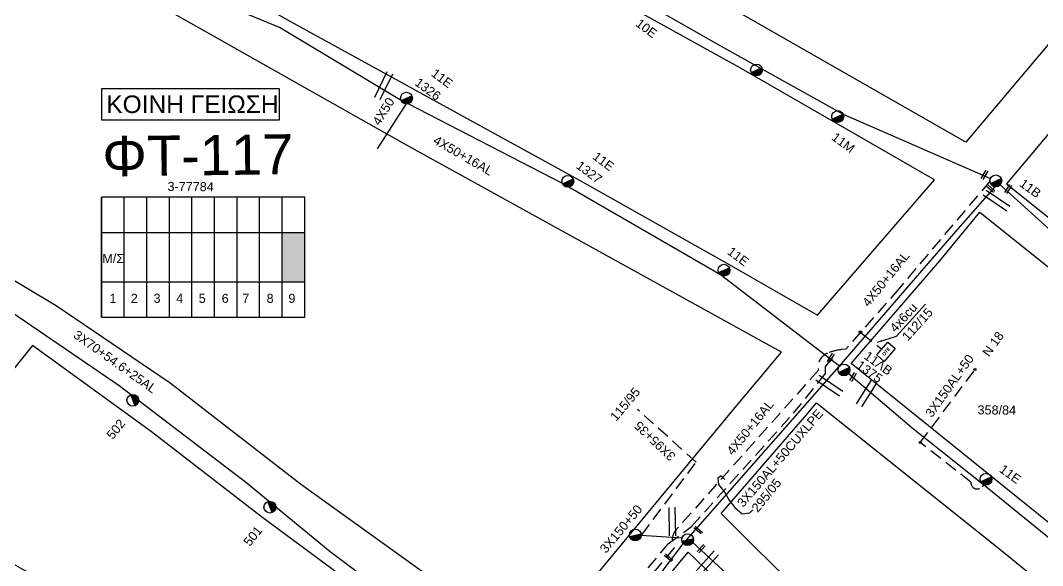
# Model space of a CAD drawing. Header units: millimetres. Extents: x 6950 to 9601, y 853 to 1951.
# Drawn here: x 7651.9 to 7855.8, y 1195.4 to 1304 of the extents above; entities that cross this region are included whole.
import ezdxf
from ezdxf.enums import TextEntityAlignment as Align

# ---------------------------------------------------------------- set-up
doc = ezdxf.new("R2010")
doc.units = ezdxf.units.MM
doc.linetypes.add('DASHED', pattern=[19.05, 12.7, -6.35])
for name, color, linetype in [('Pillar OTE', 7, 'Continuous'), ('Άγνωστα', 7, 'Continuous'), ('Ασφαλειοκιβώτια Χ.Τ 9 αναχωρήσεων', 7, 'Continuous'), ('Γυμνά εναέρια ΧΤ  4Χ50+16 AL', 7, 'Continuous'), ('Γυμνά εναέρια ΧΤ και ΦΟΠ (3Φ)   4x50+16AL', 7, 'Continuous'), ('Επιγραφές - Σχήματα', 7, 'Continuous'), ('Καλώδια ΧΤ   3x150AL+50CU', 7, 'DASHED'), ('Μηχανική τομή', 7, 'Continuous'), ('Στύλος ΦΜ', 7, 'Continuous'), ('Στύλος ΦΜ @ 1', 7, 'Continuous'), ('Συνδέσεις', 7, 'Continuous'), ('Συνεστραμμένα ΧΤ   3x70+54.6+25 AL', 7, 'SYN_LINE'), ('Συνεστραμμένα ΧΤ   4x120+25 AL', 7, 'SYN_LINE'), ('Τομή', 7, 'Continuous'), ('Υπόβαθρο ΔΕΗ', 7, 'Continuous'), ('Υπόγεια καλώδια Παροχών ΧΤ   4x50AL', 7, 'DASHED'), ('Υπόγεια καλώδια Παροχών ΧΤ   4x6', 7, 'DASHED')]:
    doc.layers.add(name, color=color, linetype=linetype)
doc.styles.add('arial', font='ARIAL.TTF')
doc.styles.get("Standard").update_dxf_attribs({"font": 'ARIAL.TTF'})
doc.linetypes.add('SYN_LINE', pattern='A,0.5,-0.0001,["/\\/\\/\\/",Standard,S=0.1,R=0,X=0,Y=-0.05],-0.25', length=0.7501)
doc.dimstyles.new('ISO-25', dxfattribs={"dimtxt": 2.5, "dimasz": 2.5, "dimexe": 1.25, "dimexo": 0.625, "dimtad": 1, "dimtxsty": 'Standard', "dimcen": 2.5, "dimadec": 0, "dimazin": 0, "dimtfac": 1, "dimtmove": 0, "dimatfit": 3, "dimfxl": 1, "dimarcsym": 0})

# ---------------------------------------------------------------- blocks, each defined once
blk = doc.blocks.new('ΤΟΜΗ')
at = {"layer": 'Τομή', "ltscale": 40}
for p, q in [((-5.68, 0), (5.68, 0)), ((5.68, -2.33), (-5.68, -2.33))]:
    blk.add_line(p, q, dxfattribs=at)
blk = doc.blocks.new('ΜΗΧΑΝΙΚΗ ΤΟΜΗ')
at = {"layer": 'Μηχανική τομή', "ltscale": 40}
for p, q in [((-1.89, 0.78), (1.89, 0.78)), ((1.89, 0), (-1.89, 0))]:
    blk.add_line(p, q, dxfattribs=at)
blk = doc.blocks.new('ΥΠΑΡΧΩΝ ΤΣΙΜΕΝΤΕΝΙΟΣ ΣΤΥΛΟΣ')
at = {"layer": 'Στύλος ΦΜ'}
blk.add_hatch(color=7, dxfattribs=at).paths.add_polyline_path([(-1.29, -2.28, 0.574793), (2.62, 0, 0.268822), (1.3, 2.27)])
at = {"layer": 'Στύλος ΦΜ', "color": 7}
blk.add_line((-1.29, -2.28), (1.3, 2.27), dxfattribs=at)
blk.add_circle((0, 0), 2.62, dxfattribs=at)
at = {"layer": 'Στύλος ΦΜ', "flags": 4}
for tag, p in [('ΑΡΙΘΜΟΣ', (-4.68, 8.05)), ('ΤΥΠΟΣ', (-4.91, 3.03))]:
    blk.add_attdef(tag, p, '', height=4, dxfattribs=at)
blk = doc.blocks.new('ΑΣΦΑΛΕΙΟΚΙΒΩΤΙΟ ΥΠΟΣΤΑΘΜΟΥ 9 ΑΝΑΧΩΡΗΣΕΩΝ')
at = {"layer": 'Ασφαλειοκιβώτια Χ.Τ 9 αναχωρήσεων', "ltscale": 40}
for p, q in [((-23.8, 40.36), (24.02, 40.36)), ((-9.72, 40.36), (-9.72, -40.64)), ((9.94, 40.36), (9.94, -40.64)), ((-23.8, 31.36), (24.02, 31.36)), ((-23.8, 22.36), (24.02, 22.36)), ((-23.8, 13.36), (24.02, 13.36)), ((-23.8, 4.36), (24.02, 4.36)), ((-23.8, -4.64), (24.02, -4.64)), ((-23.8, -13.64), (24.02, -13.64)), ((-23.8, -22.64), (24.02, -22.64)), ((-23.8, -31.64), (24.02, -31.64))]:
    blk.add_line(p, q, dxfattribs=at)
at = {"layer": 'Ασφαλειοκιβώτια Χ.Τ 9 αναχωρήσεων'}
blk.add_lwpolyline([(-23.8, -40.64), (24.02, -40.64), (24.02, 40.36), (-23.8, 40.36)], close=True, dxfattribs=at)
for s, p in [('1', (-18.12, 37.3)), ('2', (-18.12, 28.73)), ('3', (-18.12, 19.66)), ('4', (-18.12, 10.64)), ('5', (-18.12, 1.63)), ('6', (-18.12, -7.51)), ('7', (-18.12, -15.75)), ('8', (-18.12, -25.44)), ('9', (-18.12, -34.13))]:
    blk.add_text(s, height=3.6, rotation=270, dxfattribs=at).set_placement(p)
at = {"layer": 'Ασφαλειοκιβώτια Χ.Τ 9 αναχωρήσεων', "ltscale": 40}
for tag, height, p in [('ΟΝΟΜΑ', 5, (-0.16, 44.31)), ('ΚΕΙΜΕΝΟ 1', 2, (17.06, 35.59)), ('ΚΕΙΜΕΝΟ 2', 2, (17.06, 26.88)), ('ΚΕΙΜΕΝΟ 3', 2, (17.06, 17.69)), ('ΚΕΙΜΕΝΟ 4', 2, (17.06, 8.71)), ('ΚΕΙΜΕΝΟ 5', 2, (17.06, -0.13)), ('ΚΕΙΜΕΝΟ 6', 2, (17.06, -9.05)), ('ΚΕΙΜΕΝΟ 7', 2, (17.06, -18.13)), ('ΚΕΙΜΕΝΟ 8', 2, (17.06, -26.85)), ('ΚΕΙΜΕΝΟ 9', 2, (17.06, -35.99)), ('ΣΧ', 2, (-0.1, -42.64))]:
    blk.add_attdef(tag, text='', height=height, dxfattribs=at).set_placement(p, align=Align.MIDDLE_CENTER)
blk = doc.blocks.new('_ΣΥΝΔΕΣΗ')
at = {"layer": 'Συνδέσεις', "linetype": 'SYN_LINE', "ltscale": 40}
blk.add_hatch(color=256, dxfattribs=at).paths.add_polyline_path([(0.5, -0.01, 1), (-0.5, -0.01, 1)])
at = {"layer": 'Συνδέσεις'}
blk.add_circle((0, -0.01), 0.5, dxfattribs=at)
blk = doc.blocks.new('PILLAR ΟΤΕ')
at = {"layer": 'Pillar OTE', "ltscale": 40}
blk.add_lwpolyline([(-3.31, 2.02), (3.39, 2.02), (3.39, -1.99), (-3.31, -1.99)], close=True, dxfattribs=at)
at = {"layer": 'Pillar OTE', "insert": (-1.81, 0.71), "char_height": 1.3575, "width": 109.961, "attachment_point": 1}
blk.add_mtext('{\\fArial|b1|i0|c161|p34;OTE}', dxfattribs=at)
blk = doc.blocks.new('TSONTA XT1')
at = {"ltscale": 40}
h = blk.add_hatch(color=256, dxfattribs=at)
h.dxf.hatch_style = 1
h.paths.add_polyline_path([(595.96, 2487.66), (597.07, 2488.77), (595.96, 2489.87), (594.85, 2488.77)])
blk.add_lwpolyline([(594.85, 2488.77), (595.96, 2489.87), (597.07, 2488.77), (595.96, 2487.66)], close=True, dxfattribs=at)

msp = doc.modelspace()

# ---------------------------------------------------------------- hatches: boundary and pattern name
at = {"layer": 'Ασφαλειοκιβώτια Χ.Τ 9 αναχωρήσεων', "ltscale": 40}
for color in [6, 1, 154, 27, 5, 2]:
    msp.add_hatch(color=color, dxfattribs=at).paths.add_polyline_path([(7704.13, 1251.92), (7708.63, 1251.92), (7708.63, 1261.75), (7704.13, 1261.75)])

# ---------------------------------------------------------------- linework, layer by layer
at = {"layer": 'Άγνωστα', "color": 2}
msp.add_lwpolyline([(7745.27, 1325.36), (7791.54, 1298.98), (7816.04, 1285.32), (7845.41, 1272.5)], dxfattribs=at)
at = {"layer": 'Άγνωστα', "color": 2, "linetype": 'DASHED', "ltscale": 0.2}
msp.add_lwpolyline([(7845.31, 1271.97), (7827.12, 1250.53), (7816.56, 1238.47), (7815.71, 1238.39, 0.076168), (7812.91, 1237.69, 0.355659), (7811.09, 1234.28), (7782.73, 1202.53, 0.323937), (7782.36, 1198.9), (7764.62, 1177.92), (7764.62, 1171.18), (7750.53, 1156.85), (7736.54, 1143.09), (7733.03, 1141.54, 0.347027), (7731.13, 1137.94, 0.833066)], format="xyb", dxfattribs=at)
at = {"layer": 'Άγνωστα', "color": 151, "linetype": 'DASHED', "ltscale": 0.2}
msp.add_lwpolyline([(7844.06, 1211.46), (7843.75, 1211.08, -0.736467), (7841.52, 1211.98), (7831.43, 1219.87), (7842.33, 1234.43)], format="xyb", dxfattribs=at)
at = {"layer": 'Άγνωστα', "color": 27, "linetype": 'DASHED', "ltscale": 0.2}
msp.add_lwpolyline([(7775.87, 1201.51), (7786.72, 1215.96), (7775, 1226.49)], dxfattribs=at)
at = {"layer": 'Άγνωστα', "color": 27}
msp.add_lwpolyline([(7783.88, 1200.84), (7775.76, 1201.36), (7775.87, 1201.51)], dxfattribs=at)
at = {"layer": 'Γυμνά εναέρια ΧΤ  4Χ50+16 AL', "color": 27, "linetype": 'Continuous', "ltscale": 20}
msp.add_lwpolyline([(7758.7, 1164.39), (7766.51, 1176.5), (7766.51, 1176.5), (7784.14, 1199.7), (7784.14, 1199.7), (7815.23, 1235.04), (7838.53, 1261.92), (7846.38, 1270.86)], dxfattribs=at)
at = {"layer": 'Γυμνά εναέρια ΧΤ και ΦΟΠ (3Φ)   4x50+16AL', "color": 27, "ltscale": 40}
msp.add_lwpolyline([(7727.85, 1288.04), (7703.57, 1302.63), (7696.52, 1305.5), (7668.14, 1323.15)], dxfattribs=at)
at = {"layer": 'Γυμνά εναέρια ΧΤ και ΦΟΠ (3Φ)   4x50+16AL', "color": 85, "ltscale": 40}
msp.add_lwpolyline([(7815.3, 1235.13), (7791.55, 1253.29), (7760.04, 1271.48), (7729.27, 1287.39)], dxfattribs=at)
at = {"layer": 'Επιγραφές - Σχήματα', "color": 190}
msp.add_lwpolyline([(7668.09, 1284.23), (7703.6, 1284.23), (7703.6, 1290.41), (7668.09, 1290.41)], close=True, dxfattribs=at)
at = {"layer": 'Επιγραφές - Σχήματα', "linetype": 'Continuous', "ltscale": 20}
msp.add_lwpolyline([(7792.44, 1212.49), (7791.7, 1213.23), (7791.04, 1212.79), (7791.19, 1211.54), (7792.44, 1209.92), (7793.32, 1208.37), (7794.42, 1206.9), (7795.9, 1205.65), (7797.44, 1205.87), (7798.03, 1206.46)], dxfattribs=at)
at = {"layer": 'Καλώδια ΧΤ   3x150AL+50CU', "color": 62, "ltscale": 0.2}
msp.add_lwpolyline([(7730.24, 1137.11, -0.442473), (7735.25, 1143.97), (7736.85, 1144.78), (7756.6, 1164.31), (7763.21, 1174.05), (7762.64, 1177.23), (7781.14, 1199.7), (7785.8, 1203.17), (7806.12, 1225.71), (7812.53, 1233.66), (7812.53, 1234.99), (7813.61, 1236.41)], format="xyb", dxfattribs=at)
at = {"layer": 'Συνεστραμμένα ΧΤ   3x70+54.6+25 AL', "color": 7, "linetype": 'SYN_LINE', "ltscale": 10}
msp.add_lwpolyline([(7728.82, 1287.34), (7723.08, 1278.43)], dxfattribs=at)
at = {"layer": 'Συνεστραμμένα ΧΤ   3x70+54.6+25 AL', "color": 6, "ltscale": 20}
msp.add_lwpolyline([(7728.86, 1186.72), (7713.74, 1198.06), (7696.85, 1211.97), (7671.65, 1231.21), (7646.18, 1248.49), (7612.12, 1267.02), (7604.83, 1269.72), (7600.56, 1271.83)], dxfattribs=at)
at = {"layer": 'Συνεστραμμένα ΧΤ   3x70+54.6+25 AL', "color": 30, "linetype": 'SYN_LINE', "ltscale": 20}
msp.add_lwpolyline([(7988.82, 1150.61), (7973.65, 1168.42), (7924.66, 1208.13), (7900.56, 1226.96), (7872.32, 1248.73), (7847.38, 1271.25)], dxfattribs=at)
at = {"layer": 'Συνεστραμμένα ΧΤ   3x70+54.6+25 AL', "color": 6, "linetype": 'SYN_LINE', "ltscale": 20}
msp.add_lwpolyline([(7897.12, 1095.11), (7867.29, 1120.5), (7839, 1149.53), (7816.19, 1171.34), (7807.38, 1180.28), (7786.06, 1199.97)], dxfattribs=at)
at = {"layer": 'Συνεστραμμένα ΧΤ   4x120+25 AL', "color": 151, "linetype": 'SYN_LINE', "ltscale": 20}
msp.add_lwpolyline([(7956.89, 1110.71), (7945.75, 1120.74), (7930.09, 1141.15), (7873.91, 1187.19), (7844.06, 1211.46), (7829.73, 1222.84), (7817.08, 1233.59)], dxfattribs=at)
at = {"layer": 'Υπόβαθρο ΔΕΗ'}
for points in [[(7913.02, 1360.71), (7903.92, 1349), (7898.89, 1349), (7840.53, 1279.73), (7758.48, 1326.66), (7754.01, 1327.82), (7684.42, 1367.57), (7712.89, 1406.96), (7758.81, 1375.09), (7845.64, 1315.81)], [(7810.9, 1245.29), (7834.25, 1272.21), (7795.2, 1294.7), (7738.67, 1326.05), (7710.7, 1341.38), (7679.33, 1359.91), (7657.97, 1330.65), (7705.77, 1303.82), (7763.31, 1272.23), (7793.28, 1255.37), (7810.9, 1245.29)], [(7803.72, 1237.92), (7728.58, 1279.32), (7652.08, 1322.62), (7616.19, 1272.75), (7659.03, 1247.19), (7681.82, 1231.77), (7707.79, 1211.67), (7735.21, 1192.01), (7754.06, 1178.11), (7794.15, 1226.48), (7803.72, 1237.92)], [(7987.18, 1160.61), (8000, 1177.12), (8010.54, 1190.76), (7979.95, 1215.69), (7948.53, 1240.91), (7913.51, 1269.22), (7879.56, 1296.49), (7873.49, 1301.01), (7848.63, 1271.43), (7893.7, 1235.46), (7903.95, 1227.14), (7933.86, 1203.86), (7954.88, 1186.96), (7987.18, 1160.61)], [(7817.61, 1235.62), (7835.35, 1256.12), (7843.31, 1265.77), (7893.22, 1225.87), (7953.49, 1178.38), (7982.28, 1154.38), (7956.28, 1121.09), (7928.19, 1145.64), (7872.52, 1191.47), (7817.61, 1235.62)], [(7826.66, 1241.09), (7832.44, 1247.47)], [(7791.7, 1205.75), (7808.3, 1224.93), (7810.69, 1227.76), (7847.31, 1198.64), (7900.65, 1155.1), (7927.68, 1132.79), (7949.99, 1113.39), (7924.65, 1080.99), (7889.13, 1108.82), (7871.59, 1125.32), (7851.8, 1146.75), (7808.31, 1189.19), (7791.7, 1205.75)], [(7901.35, 1047.54), (7883.19, 1065.47), (7870.23, 1077.14), (7848.06, 1098.96), (7819.58, 1125.97), (7795.62, 1145.9), (7765.31, 1168.61), (7769.38, 1179.01), (7785.12, 1198.03), (7833.77, 1151.41), (7861.06, 1123.12), (7865.42, 1118.37), (7881.4, 1104.42), (7897.11, 1092.16), (7917.01, 1076.67), (7923.1, 1071.71), (7901.35, 1047.54)]]:
    msp.add_lwpolyline(points, dxfattribs=at)
msp.add_lwpolyline([(7727.95, 1145.26), (7750.04, 1168.44), (7717.6, 1192.03), (7699.98, 1205.07), (7678.1, 1222), (7654.36, 1239.21), (7630.64, 1209.82), (7644.39, 1200.64), (7645.29, 1199.21), (7650.49, 1195.72, 0.201497), (7666.72, 1192.54), (7671.75, 1191.95, -0.17151), (7687.78, 1184.07, -0.015537), (7694.65, 1176.61), (7712.32, 1160), (7727.95, 1145.26)], format="xyb", dxfattribs=at)
at = {"layer": 'Υπόγεια καλώδια Παροχών ΧΤ   4x6', "color": 2, "linetype": 'DASHED', "ltscale": 0.2}
msp.add_lwpolyline([(7819.76, 1241.62), (7823.77, 1238.52)], dxfattribs=at)

# ---------------------------------------------------------------- block references
at = {"layer": 'Pillar OTE', "xscale": 0.5, "yscale": 0.5, "zscale": 0.5, "rotation": 49.11164894336576}
msp.add_blockref('PILLAR ΟΤΕ', (7824.58, 1237.96), dxfattribs=at)
at = {"layer": 'Ασφαλειοκιβώτια Χ.Τ 9 αναχωρήσεων', "color": 154, "ltscale": 40, "xscale": 0.5, "yscale": 0.5, "zscale": 0.5, "rotation": 90}
msp.add_blockref('ΑΣΦΑΛΕΙΟΚΙΒΩΤΙΟ ΥΠΟΣΤΑΘΜΟΥ 9 ΑΝΑΧΩΡΗΣΕΩΝ', (7688.31, 1256.78), dxfattribs=at)
at = {"layer": 'Μηχανική τομή'}
for p, xscale, yscale, zscale, rotation in [((7844.08, 1273.33), 0.4999999999999998, 0.4999999999999998, 0.4999999999999998, 238.7933027800566), ((7845.6, 1270.6), 0.4999999999999998, 0.4999999999999998, 0.4999999999999998, 138.9885943742927), ((7848.77, 1270.52), 0.4999999999999998, 0.4999999999999998, 0.4999999999999998, 238.7933027800566), ((7813.41, 1236.86), 0.4999999999999998, 0.4999999999999998, 0.4999999999999998, 238.7933027800566), ((7817.84, 1233.02), 0.4999999999999998, 0.4999999999999998, 0.4999999999999998, 238.7933027800566), ((7787.24, 1202.56), 0.4999999999999998, 0.4999999999999998, 0.4999999999999998, 138.9885943742927), ((7787.6, 1198.85), 0.4999999999999999, 0.4999999999999999, 0.4999999999999999, 226.279665520456), ((7781.33, 1197.05), 0.4999999999999998, 0.4999999999999998, 0.4999999999999998, 138.9885943742927)]:
    msp.add_blockref('ΜΗΧΑΝΙΚΗ ΤΟΜΗ', p, dxfattribs=dict(at, xscale=xscale, yscale=yscale, zscale=zscale, rotation=rotation))
at = {"layer": 'Στύλος ΦΜ @ 1', "ltscale": 40}
ref = msp.add_blockref('ΥΠΑΡΧΩΝ ΤΣΙΜΕΝΤΕΝΙΟΣ ΣΤΥΛΟΣ', (7775.86, 1307.53), dxfattribs=dict(at, xscale=0.449999999999818, yscale=0.449999999999818, zscale=0.449999999999818, rotation=323.1742690424174))
ref.add_attrib('ΤΥΠΟΣ', '10E', (7774.48, 1303.07), dxfattribs={"layer": 'Στύλος ΦΜ', "height": 1.8, "rotation": 323.1743, "flags": 4})
at = {"layer": 'Στύλος ΦΜ @ 1', "ltscale": 40, "xscale": 0.449999999999818, "yscale": 0.449999999999818, "zscale": 0.449999999999818}
for p, rotation in [((7798.75, 1294.13), 324.1527024914421), ((7774.58, 1201.43), 312.5970163603022), ((7785.01, 1200.5), 312.5970163603022)]:
    msp.add_blockref('ΥΠΑΡΧΩΝ ΤΣΙΜΕΝΤΕΝΙΟΣ ΣΤΥΛΟΣ', p, dxfattribs=dict(at, rotation=rotation))
at = {"layer": 'Στύλος ΦΜ @ 1', "ltscale": 40}
ref = msp.add_blockref('ΥΠΑΡΧΩΝ ΤΣΙΜΕΝΤΕΝΙΟΣ ΣΤΥΛΟΣ', (7728.93, 1288.52), dxfattribs=dict(at, xscale=0.449999999999818, yscale=0.449999999999818, zscale=0.449999999999818, rotation=323.1742690424174))
ref.add_attrib('ΤΥΠΟΣ', '11E', (7733.71, 1293.11), dxfattribs={"layer": 'Στύλος ΦΜ', "height": 1.8, "rotation": 323.1743, "flags": 4})
ref.add_attrib('ΑΡΙΘΜΟΣ', '1326', (7730.43, 1291.27), dxfattribs={"layer": 'Στύλος ΦΜ', "height": 1.8, "rotation": 323.1743, "flags": 4})
ref = msp.add_blockref('ΥΠΑΡΧΩΝ ΤΣΙΜΕΝΤΕΝΙΟΣ ΣΤΥΛΟΣ', (7814.96, 1284.86), dxfattribs=dict(at, xscale=0.449999999999818, yscale=0.449999999999818, zscale=0.449999999999818, rotation=323.1742690424174))
ref.add_attrib('ΤΥΠΟΣ', '11M', (7813.57, 1280.39), dxfattribs={"layer": 'Στύλος ΦΜ', "height": 1.8, "rotation": 323.1743, "flags": 4})
ref = msp.add_blockref('ΥΠΑΡΧΩΝ ΤΣΙΜΕΝΤΕΝΙΟΣ ΣΤΥΛΟΣ', (7761.11, 1271.95), dxfattribs=dict(at, xscale=0.449999999999818, yscale=0.449999999999818, zscale=0.449999999999818, rotation=323.1742690424174))
ref.add_attrib('ΤΥΠΟΣ', '11E', (7765.9, 1276.55), dxfattribs={"layer": 'Στύλος ΦΜ', "height": 1.8, "rotation": 323.1743, "flags": 4})
ref.add_attrib('ΑΡΙΘΜΟΣ', '1327', (7762.61, 1274.71), dxfattribs={"layer": 'Στύλος ΦΜ', "height": 1.8, "rotation": 323.1743, "flags": 4})
ref = msp.add_blockref('ΥΠΑΡΧΩΝ ΤΣΙΜΕΝΤΕΝΙΟΣ ΣΤΥΛΟΣ', (7846.49, 1272.03), dxfattribs=dict(at, xscale=0.449999999999818, yscale=0.449999999999818, zscale=0.449999999999818, rotation=324.1527024914421))
ref.add_attrib('ΤΥΠΟΣ', '11B', (7851.03, 1271.14), dxfattribs={"layer": 'Στύλος ΦΜ', "height": 1.8, "rotation": 324.1527, "flags": 4})
ref = msp.add_blockref('ΥΠΑΡΧΩΝ ΤΣΙΜΕΝΤΕΝΙΟΣ ΣΤΥΛΟΣ', (7792.26, 1254.23), dxfattribs=dict(at, xscale=0.449999999999818, yscale=0.449999999999818, zscale=0.449999999999818, rotation=323.1742690424174))
ref.add_attrib('ΤΥΠΟΣ', '11E', (7792.76, 1257.58), dxfattribs={"layer": 'Στύλος ΦΜ', "height": 1.8, "rotation": 323.1743, "flags": 4})
ref = msp.add_blockref('ΥΠΑΡΧΩΝ ΤΣΙΜΕΝΤΕΝΙΟΣ ΣΤΥΛΟΣ', (7816.19, 1234.35), dxfattribs=dict(at, xscale=0.449999999999818, yscale=0.449999999999818, zscale=0.449999999999818, rotation=324.1527024914421))
ref.add_attrib('ΤΥΠΟΣ', '11ΛΒ', (7820.02, 1236.75), dxfattribs={"layer": 'Στύλος ΦΜ', "height": 1.8, "rotation": 324.1527, "flags": 4})
ref.add_attrib('ΑΡΙΘΜΟΣ', '1375', (7818.5, 1234.91), dxfattribs={"layer": 'Στύλος ΦΜ', "height": 1.8, "rotation": 324.1527, "flags": 4})
ref = msp.add_blockref('ΥΠΑΡΧΩΝ ΤΣΙΜΕΝΤΕΝΙΟΣ ΣΤΥΛΟΣ', (7674.35, 1228.3), dxfattribs=dict(at, xscale=0.449999999999818, yscale=0.449999999999818, zscale=0.449999999999818, rotation=51.05471948774849))
ref.add_attrib('ΤΥΠΟΣ', '502', (7670.33, 1220.36), dxfattribs={"layer": 'Στύλος ΦΜ', "height": 1.8, "rotation": 51.0547, "flags": 4})
ref = msp.add_blockref('ΥΠΑΡΧΩΝ ΤΣΙΜΕΝΤΕΝΙΟΣ ΣΤΥΛΟΣ', (7844.52, 1212.55), dxfattribs=dict(at, xscale=0.449999999999818, yscale=0.449999999999818, zscale=0.449999999999818, rotation=324.1527024914421))
ref.add_attrib('ΤΥΠΟΣ', '11E', (7847.04, 1214.16), dxfattribs={"layer": 'Στύλος ΦΜ', "height": 1.8, "rotation": 324.1527, "flags": 4})
ref = msp.add_blockref('ΥΠΑΡΧΩΝ ΤΣΙΜΕΝΤΕΝΙΟΣ ΣΤΥΛΟΣ', (7701.69, 1207), dxfattribs=dict(at, xscale=0.449999999999818, yscale=0.449999999999818, zscale=0.449999999999818, rotation=51.05471948774849))
ref.add_attrib('ΤΥΠΟΣ', '501', (7697.67, 1199.05), dxfattribs={"layer": 'Στύλος ΦΜ', "height": 1.8, "rotation": 51.0547, "flags": 4})
at = {"layer": 'Συνδέσεις', "xscale": 0.3075184835441075, "yscale": 0.3075184835441075, "zscale": 0.3075184835441075, "rotation": 49.24170624469637}
msp.add_blockref('TSONTA XT1', (8279.57, 603.35), dxfattribs=at)
at = {"layer": 'Συνδέσεις', "xscale": 0.4, "yscale": 0.4, "zscale": 0.25}
for p in [(7813.62, 1236.42), (7842.33, 1234.44), (7831.43, 1219.87)]:
    msp.add_blockref('_ΣΥΝΔΕΣΗ', p, dxfattribs=at)
at = {"layer": 'Τομή', "xscale": 0.4999999999999991, "yscale": 0.4999999999999991, "zscale": 0.4999999999999991}
for p, rotation in [((7723.85, 1291.28), 63.73373619982637), ((7846.3, 1267.61), 146.031069342071), ((7812.97, 1230.73), 146.031069342071), ((7820.24, 1230.03), 57.88465967307214), ((7781.37, 1204.12), 91.13740219124388), ((7788.4, 1196.18), 48.11792997971489)]:
    msp.add_blockref('ΤΟΜΗ', p, dxfattribs=dict(at, rotation=rotation))

# ---------------------------------------------------------------- texts
at = {"ltscale": 40, "insert": (7668.2, 1280.92), "char_height": 8, "width": 46.4484, "attachment_point": 1, "rotation": 0.6613, "style": 'arial'}
msp.add_mtext('ΦT-117', dxfattribs=at)
at = {"layer": 'Άγνωστα', "ltscale": 40, "char_height": 1.8, "width": 34.5395, "attachment_point": 1, "style": 'arial'}
for s, insert, rotation in [('4X50', (7722.02, 1283.87), 58.2405), ('3-77784', (7681.27, 1271.84), 359.5292), ('M/Σ', (7668.26, 1257.49), 359.5292), ('\\pt1.8;4X50+16AL', (7819.69, 1247.92), 50.9617), ('N 18', (7843.66, 1237.9), 54.4201), ('3X150AL+50', (7832.27, 1225.78), 54.4201), ('115/95', (7769.39, 1225.14), 50.1807), ('\\pt1.8;4X50+16AL', (7792.62, 1218.33), 50.9617), ('358/84', (7842.85, 1227.29), 359.5646), ('3X95+35', (7781.53, 1216.01), 136.3313), ('295/05', (7797.61, 1206.95), 50.9617), ('3X150+50', (7767.34, 1198.81), 50.1807)]:
    msp.add_mtext(s, dxfattribs=dict(at, insert=insert, rotation=rotation))
at = {"layer": 'Γυμνά εναέρια ΧΤ και ΦΟΠ (3Φ)   4x50+16AL', "ltscale": 40, "insert": (7734.99, 1281.16), "char_height": 1.8, "width": 34.5395, "attachment_point": 1, "rotation": 330.0326, "style": 'arial'}
msp.add_mtext('4X50+16AL', dxfattribs=at)
at = {"layer": 'Επιγραφές - Σχήματα', "color": 190, "insert": (7669.05, 1289.06), "char_height": 3.5, "width": 35.1311, "attachment_point": 1}
msp.add_mtext('KOINH ΓΕΙΩΣΗ', dxfattribs=at)
at = {"layer": 'Καλώδια ΧΤ   3x150AL+50CU', "ltscale": 0.2, "insert": (7794.73, 1208), "char_height": 1.8, "width": 34.5395, "attachment_point": 1, "rotation": 49.3379, "style": 'arial'}
msp.add_mtext('3X150AL+50CUXLPE', dxfattribs=at)
at = {"layer": 'Συνεστραμμένα ΧΤ   3x70+54.6+25 AL', "ltscale": 20, "insert": (7663.37, 1242.39), "char_height": 1.8, "width": 34.5395, "attachment_point": 1, "rotation": 324.6195, "style": 'arial'}
msp.add_mtext('3X70+54.6+25AL', dxfattribs=at)
at = {"layer": 'Υπόγεια καλώδια Παροχών ΧΤ   4x50AL', "color": 7, "ltscale": 0.2, "char_height": 1.8, "attachment_point": 1, "rotation": 47.9768}
for s, insert in [('4x6cu', (7825.15, 1242.91)), ('112/15', (7827.6, 1241.2))]:
    msp.add_mtext_dynamic_manual_height_columns(s, width=1.8, gutter_width=12.5, heights=[0.118], dxfattribs=dict(at, insert=insert))

# ---------------------------------------------------------------- leaders
at = {"layer": 'Επιγραφές - Σχήματα', "ltscale": 40}
msp.add_leader([(7822.86, 1239.88), (7826.66, 1241.09)], dimstyle='ISO-25', override={"dimasz": 1, "dimtad": 0}, dxfattribs=at)

doc.saveas('drawing.dxf')
